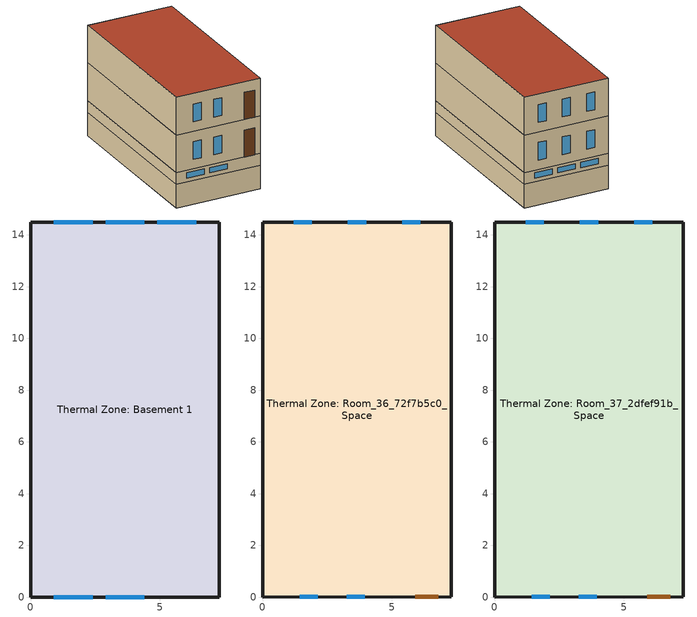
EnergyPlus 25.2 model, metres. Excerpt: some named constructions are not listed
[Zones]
Thermal Zone: Basement 1
 floor foundation (DupTrip_BasementFloor): 7.3,14.5 7.3,0 0,0 0,14.5 z-2
 wall outside (Surface 3 c tbd): 0,0 7.3,0 z0:1
 wall outside (Surface 4 c tbd): 0,14.5 0,0 z0:1
 wall outside (Surface 5 c tbd): 7.3,14.5 0,14.5 z0:1
 wall outside (Surface 6 c tbd): 7.3,0 7.3,14.5 z0:1
 wall foundation (DupTrip_pre1945_BasementWall 1): 7.3,14.5 0,14.5 0,0 7.3,0 7.3,14.5 z-2:0
 window (DupTrip_Window_old-construction): 2.9,0 4.4,0 / 0.9,0 2.4,0 / 4.4,14.5 2.9,14.5 / 2.4,14.5 0.9,14.5 / 6.4,14.5 4.9,14.5 z0.34:0.79
Thermal Zone: Room_36_72f7b5c0_Space
 floor to Thermal Zone: Basement 1 (DupTrip_IntFloor): 7.3,14.5 7.3,0 0,0 0,14.5 z1
 wall outside (Room_36_72f7b5c0..Face2 c tbd): 0,14.5 0,0 z1:4.2
 wall outside (Room_36_72f7b5c0..Face3 c tbd): 0,0 7.3,0 z1:4.2
 wall outside (Room_36_72f7b5c0..Face4 c tbd): 7.3,0 7.3,14.5 z1:4.2
 wall outside (Room_36_72f7b5c0..Face5 c tbd): 7.3,14.5 0,14.5 z1:4.2
 window (DupTrip_Window_old-construction): 1.44,0 2.14,0 / 3.25,0 3.95,0 / 1.9,14.5 1.2,14.5 / 6.1,14.5 5.4,14.5 / 4,14.5 3.3,14.5 z1.8:3.3
 door (DupTrip_Door_old-construction): 5.9,0 6.8,0 z1:3.3
Thermal Zone: Room_37_2dfef91b_Space
 floor to Thermal Zone: Room_36_72f7b5c0_Space (DupTrip_IntFloor): 7.3,14.5 7.3,0 0,0 0,14.5 z4.2
 wall outside (Room_37_2dfef91b..Face2 c tbd): 0,14.5 0,0 z4.2:7.4
 wall outside (Room_37_2dfef91b..Face3 c tbd): 0,0 7.3,0 z4.2:7.4
 wall outside (Room_37_2dfef91b..Face4 c tbd): 7.3,0 7.3,14.5 z4.2:7.4
 wall outside (Room_37_2dfef91b..Face5 c tbd): 7.3,14.5 0,14.5 z4.2:7.4
 window (DupTrip_Window_old-construction): 1.44,0 2.14,0 / 3.25,0 3.95,0 / 1.9,14.5 1.2,14.5 / 6.1,14.5 5.4,14.5 / 4,14.5 3.3,14.5 z5:6.5
 door (DupTrip_Door_old-construction): 5.9,0 6.8,0 z4.2:6.5
 roof outside (Room_37_2dfef91b..Face1 c tbd): 0,0 7.3,0 7.3,14.5 0,14.5 z7.4
[Material] Roughness=Smooth; Thermal Absorptance=0.9
Name | Thickness {m} | Conductivity {W/m-K} | Density {kg/m3} | Specific Heat {J/kg-K} | Solar Absorptance | Visible Absorptance
Gypsum Board; Gypsum Board 1 | 0.0127 | 0.16 | 800 | 1090 | 0.3 | 0.5
Plywood; Plywood 1 | 0.0159 | 0.12 | 544 | 1210 | 0.7 | 0.7
Wood Flooring | 0.019 | 0.17 | 700 | 1630 | 0.5 | 0.2
Wood frame roof 2x10 uninsulated | 0.235 | 1.1557 | 80.994 | 1621.88 | 0.7 | 0.7
[Construction]
DupTrip_IntCeiling: Gypsum Board, Wood frame roof 2x10 uninsulated, Plywood 1, Wood Flooring
DupTrip_IntCeiling 1: Gypsum Board 1, Wood frame roof 2x10 uninsulated, Plywood, Wood Flooring
[Schedule:Compact]
Duplex_ExteriorLighting: Through: 01/01, For: AllDays, Until: 01:00, 0, Until: 07:00, 0.75, Until: 17:00, 0, Until: 18:00, 0.736442, Until: 24:00, 0.75, Through: 01/02, For: AllDays, Until: 07:00, 0.75, Until: 17:00, 0, Until: 24:00, 0.75, Through: 01/03, For: AllDays, Until: 07:00, 0.75, Until: 17:00, 0, Until: 24:00, 0.75, Through: 01/04, For: AllDays, Until: 07:00, 0.75, Until: 17:00, 0, Until: 24:00, 0.75, Through: 01/05, For: AllDays, Until: 07:00, 0.75, Until: 17:00, 0, Until: 24:00, 0.75, Through: 01/06, For: AllDays, Until: 07:00, 0.75, Until: 17:00, 0, Until: 24:00, 0.75, Through: 01/07, For: AllDays, Until: 07:00, 0.75, Until: 17:00, 0, Until: 24:00, 0.75, Through: 01/08, For: AllDays, Until: 07:00, 0.75, Until: 17:00, 0, Until: 18:00, 0.736442, Until: 24:00, 0.75, Through: 01/09, For: AllDays, Until: 07:00, 0.75, Until: 17:00, 0, Until: 24:00, 0.75, Through: 01/10, For: AllDays, Until: 07:00, 0.75, Until: 17:00, 0, Until: 24:00, 0.75, Through: 01/11, For: AllDays, Until: 07:00, 0.75, Until: 17:00, 0, Until: 24:00, 0.75, Through: 01/12, For: AllDays, Until: 07:00, 0.75, Until: 17:00, 0, Until: 24:00, 0.75, Through: 01/13, For: AllDays, Until: 07:00, 0.75, Until: 17:00, 0, Until: 24:00, 0.75, Through: 01/14, For: AllDays, Until: 07:00, 0.75, Until: 17:00, 0, Until: 24:00, 0.75, Through: 01/15, For: AllDays, Until: 07:00, 0.75, Until: 17:00, 0, Until: 18:00, 0.736442, Until: 24:00, 0.75, Through: 01/16, For: AllDays, Until: 07:00, 0.75, Until: 17:00, 0, Until: 24:00, 0.75, Through: 01/17, For: AllDays, Until: 07:00, 0.75, Until: 17:00, 0, Until: 24:00, 0.75, Through: 01/18, For: AllDays, Until: 07:00, 0.75, Until: 17:00, 0, Until: 24:00, 0.75, Through: 01/19, For: AllDays, Until: 07:00, 0.75, Until: 17:00, 0, Until: 24:00, 0.75, Through: 01/20, For: AllDays, Until: 07:00, 0.75, Until: 17:00, 0, Until: 24:00, 0.75, Through: 01/21, For: AllDays, Until: 07:00, 0.75, Until: 17:00, 0, Until: 24:00, 0.75, Through: 01/22, For: AllDays, Until: 07:00, 0.75, Until: 17:00, 0, Until: 18:00, 0.736442, Until: 24:00, 0.75, Through: 01/23, For: AllDays, Until: 07:00, 0.75, Until: 17:00, 0, Until: 24:00, 0.75, Through: 01/24, For: AllDays, Until: 07:00, 0.75, Until: 17:00, 0, Until: 24:00, 0.75, Through: 01/25, For: AllDays, Until: 07:00, 0.75, Until: 17:00, 0, Until: 24:00, 0.75, Through: 01/26, For: AllDays, Until: 07:00, 0.75, Until: 17:00, 0, Until: 24:00, 0.75, Through: 01/27, For: AllDays, Until: 07:00, 0.75, Until: 17:00, 0, Until: 24:00, 0.75, Through: 01/28, For: AllDays, Until: 07:00, 0.75, Until: 17:00, 0, Until: 24:00, 0.75, Through: 01/29, For: AllDays, Until: 07:00, 0.75, Until: 17:00, 0, Until: 18:00, 0.736442, Until: 24:00, 0.75, Through: 01/30, For: AllDays, Until: 07:00, 0.75, Until: 17:00, 0, Until: 24:00, 0.75, Through: 01/31, For: AllDays, Until: 07:00, 0.75, Until: 17:00, 0, Until: 24:00, 0.75, Through: 02/01, For: AllDays, Until: 07:00, 0.75, Until: 17:00, 0, Until: 24:00, 0.75, Through: 02/02, For: AllDays, Until: 07:00, 0.75, Until: 17:00, 0, Until: 24:00, 0.75, Through: 02/03, For: AllDays, Until: 07:00, 0.75, Until: 17:00, 0, Until: 18:00, 0.728822, Until: 24:00, 0.75, Through: 02/04, For: AllDays, Until: 07:00, 0.75, Until: 17:00, 0, Until: 24:00, 0.75, Through: 02/05, For: AllDays, Until: 07:00, 0.75, Until: 17:00, 0, Until: 18:00, 0.695346, Until: 19:00, 0.731525, Until: 24:00, 0.75, Through: 02/06, For: AllDays, Until: 07:00, 0.75, Until: 17:00, 0, Until: 24:00, 0.75, Through: 02/07, For: AllDays, Until: 07:00, 0.75, Until: 17:00, 0, Until: 24:00, 0.75, Through: 02/08, For: AllDays, Until: 07:00, 0.75, Until: 17:00, 0, Until: 24:00, 0.75, Through: 02/09, For: AllDays, Until: 07:00, 0.75, Until: 17:00, 0, Until: 24:00, 0.75, Through: 02/10, For: AllDays, Until: 07:00, 0.75, Until: 17:00, 0, Until: 18:00, 0.728822, Until: 24:00, 0.75, Through: 02/11, For: AllDays, Until: 07:00, 0.75, Until: 17:00, 0, Until: 24:00, 0.75, Through: 02/12, For: AllDays, Until: 07:00, 0.75, Until: 17:00, 0, Until: 18:00, 0.695346, Until: 19:00, 0.731525, Until: 24:00, 0.75, Through: 02/13, For: AllDays, Until: 07:00, 0.75, Until: 17:00, 0, Until: 24:00, 0.75, Through: 02/14, For: AllDays, Until: 07:00, 0.75, Until: 17:00, 0, Until: 24:00, 0.75, Through: 02/15, For: AllDays, Until: 07:00, 0.75, Until: 17:00, 0, Until: 24:00, 0.75, Through: 02/16, For: AllDays, Until: 07:00, 0.75, Until: 17:00, 0, Until: 24:00, 0.75, Through: 02/17, For: AllDays, Until: 07:00, 0.75, Until: 17:00, 0, Until: 18:00, 0.728822, Until: 24:00, 0.75, Through: 02/18, For: AllDays, Until: 07:00, 0.75, Until: 17:00, 0, Until: 24:00, 0.75, Through: 02/19, For: AllDays, Until: 07:00, 0.75, Until: 17:00, 0, Until: 18:00, 0.695346, Until: 19:00, 0.731525, Until: 24:00, 0.75, Through: 02/20, For: AllDays, Until: 07:00, 0.75, Until: 17:00, 0, Until: 24:00, 0.75, Through: 02/21, For: AllDays, Until: 07:00, 0.75, Until: 17:00, 0, Until: 24:00, 0.75, Through: 02/22, For: AllDays, Until: 07:00, 0.75, Until: 17:00, 0, Until: 24:00, 0.75, Through: 02/23, For: AllDays, Until: 07:00, 0.75, Until: 17:00, 0, Until: 24:00, 0.75, Through: 02/24, For: AllDays, Until: 07:00, 0.75, Until: 17:00, 0, Until: 18:00, 0.728822, Until: 24:00, 0.75, Through: 02/25, For: AllDays, Until: 07:00, 0.75, Until: 17:00, 0, Until: 24:00, 0.75, Through: 02/26, For: AllDays, Until: 07:00, 0.75, Until: 17:00, 0, Until: 18:00, 0.695346, Until: 19:00, 0.731525, Until: 24:00, 0.75, Through: 02/27, For: AllDays, Until: 07:00, 0.75, Until: 17:00, 0, Until: 24:00, 0.75, Through: 02/28, For: AllDays, Until: 07:00, 0.75, Until: 17:00, 0, Until: 24:00, 0.75, Through: 03/01, For: AllDays, Until: 06:00, 0.75, Until: 18:00, 0, Until: 24:00, 0.75, Through: 03/02, For: AllDays, Until: 06:00, 0.75, Until: 18:00, 0, Until: 24:00, 0.75, Through: 03/03, For: AllDays, Until: 06:00, 0.75, Until: 18:00, 0, Until: 24:00, 0.75, Through: 03/04, For: AllDays, Until: 06:00, 0.75, Until: 18:00, 0, Until: 24:00, 0.75, Through: 03/05, For: AllDays, Until: 06:00, 0.75, Until: 18:00, 0, Until: 24:00, 0.75, Through: 03/06, For: AllDays, Until: 06:00, 0.75, Until: 18:00, 0, Until: 24:00, 0.75, Through: 03/07, For: AllDays, Until: 06:00, 0.75, Until: 18:00, 0, Until: 24:00, 0.75, Through: 03/08, For: AllDays, Until: 06:00, 0.75, Until: 18:00, 0, Until: 24:00, 0.75, Through: 03/09, For: AllDays, Until: 06:00, 0.75, Until: 18:00, 0, Until: 24:00, 0.75, Through: 03/10, For: AllDays, Until: 06:00, 0.75, Until: 18:00, 0, Until: 24:00, 0.75, Through: 03/11, For: AllDays, Until: 06:00, 0.75, Until: 18:00, 0, Until: 24:00, 0.75, Through: 03/12, For: AllDays, Until: 06:00, 0.75, Until: 18:00, 0, Until: 24:00, 0.75, Through: 03/13, For: AllDays, Until: 06:00, 0.75, Until: 18:00, 0, Until: 24:00, 0.75, Through: 03/14, For: AllDays, Until: 06:00, 0.75, Until: 18:00, 0, Until: 24:00, 0.75, Through: 03/15, For: AllDays, Until: 06:00, 0.75, Until: 18:00, 0, Until: 24:00, 0.75, Through: 03/16, For: AllDays, Until: 06:00, 0.75, Until: 18:00, 0, Until: 24:00, 0.75, Through: 03/17, For: AllDays, Until: 06:00, 0.75, Until: 18:00, 0, Until: 24:00, 0.75, Through: 03/18, For: AllDays, Until: 06:00, 0.75, Until: 18:00, 0, Until: 24:00, 0.75, Through: 03/19, For: AllDays, Until: 06:00, 0.75, Until: 18:00, 0, Until: 24:00, 0.75, Through: 03/20, For: AllDays, Until: 06:00, 0.75, Until: 18:00, 0, Until: 24:00, 0.75, Through: 03/21, For: AllDays, Until: 06:00, 0.75, Until: 18:00, 0, Until: 24:00, 0.75, Through: 03/22, For: AllDays, Until: 06:00, 0.75, Until: 18:00, 0, Until: 24:00, 0.75, Through: 03/23, For: AllDays, Until: 06:00, 0.75, Until: 18:00, 0, Until: 24:00, 0.75, Through: 03/24, For: AllDays, Until: 06:00, 0.75, Until: 18:00, 0, Until: 24:00, 0.75, Through: 03/25, For: AllDays, Until: 06:00, 0.75, Until: 18:00, 0, Until: 24:00, 0.75, Through: 03/26, For: AllDays, Until: 06:00, 0.75, Until: 18:00, 0, Until: 24:00, 0.75, Through: 03/27, For: AllDays, Until: 06:00, 0.75, Until: 18:00, 0, Until: 24:00, 0.75, Through: 03/28, For: AllDays, Until: 06:00, 0.75, Until: 18:00, 0, Until: 24:00, 0.75, Through: 03/29, For: AllDays, Until: 06:00, 0.75, Until: 18:00, 0, Until: 24:00, 0.75, Through: 03/30, For: AllDays, Until: 06:00, 0.75, Until: 18:00, 0, Until: 24:00, 0.75, Through: 03/31, For: AllDays, Until: 06:00, 0.75, Until: 18:00, 0, Until: 24:00, 0.75, Through: 04/01, For: AllDays, Until: 06:00, 0.75, Until: 18:00, 0, Until: 24:00, 0.75, Through: 04/02, For: AllDays, Until: 06:00, 0.75, Until: 18:00, 0, Until: 24:00, 0.75, Through: 04/03, For: AllDays, Until: 06:00, 0.75, Until: 18:00, 0, Until: 24:00, 0.75, Through: 04/04, For: AllDays, Until: 06:00, 0.75, Until: 18:00, 0, Until: 24:00, 0.75, Through: 04/05, For: AllDays, Until: 06:00, 0.75, Until: 18:00, 0, Until: 24:00, 0.75, Through: 04/06, For: AllDays, Until: 06:00, 0.75, Until: 18:00, 0, Until: 24:00, 0.75, Through: 04/07, For: AllDays, Until: 06:00, 0.75, Until: 18:00, 0, Until: 24:00, 0.75, Through: 04/08, For: AllDays, Until: 06:00, 0.75, Until: 18:00, 0, Until: 24:00, 0.75, Through: 04/09, For: AllDays, Until: 06:00, 0.75, Until: 18:00, 0, Until: 24:00, 0.75, Through: 04/10, For: AllDays, Until: 06:00, 0.75, Until: 18:00, 0, Until: 24:00, 0.75, Through: 04/11, For: AllDays, Until: 06:00, 0.75, Until: 18:00, 0, Until: 24:00, 0.75, Through: 04/12, For: AllDays, Until: 06:00, 0.75, Until: 18:00, 0, Until: 24:00, 0.75, Through: 04/13, For: AllDays, Until: 06:00, 0.75, Until: 18:00, 0, Until: 24:00, 0.75, Through: 04/14, For: AllDays, Until: 06:00, 0.75, Until: 18:00, 0, Until: 24:00, 0.75, Through: 04/15, For: AllDays, Until: 06:00, 0.75, Until: 18:00, 0, Until: 24:00, 0.75, Through: 04/16, For: AllDays, Until: 06:00, 0.75, Until: 18:00, 0, Until: 24:00, 0.75, Through: 04/17, For: AllDays, Until: 06:00, 0.75, Until: 18:00, 0, Until: 24:00, 0.75, Through: 04/18, For: AllDays, Until: 06:00, 0.75, Until: 18:00, 0, Until: 24:00, 0.75, Through: 04/19, For: AllDays, Until: 06:00, 0.75, Until: 18:00, 0, Until: 24:00, 0.75, Through: 04/20, For: AllDays, Until: 06:00, 0.75, Until: 18:00, 0, Until: 24:00, 0.75, Through: 04/21, For: AllDays, Until: 06:00, 0.75, Until: 18:00, 0, Until: 24:00, 0.75, Through: 04/22, For: AllDays, Until: 06:00, 0.75, Until: 18:00, 0, Until: 24:00, 0.75, Through: 04/23, For: AllDays, Until: 06:00, 0.75, Until: 18:00, 0, Until: 24:00, 0.75, Through: 04/24, For: AllDays, Until: 06:00, 0.75, Until: 18:00, 0, Until: 24:00, 0.75, Through: 04/25, For: AllDays, Until: 06:00, 0.75, Until: 18:00, 0, Until: 24:00, 0.75, Through: 04/26, For: AllDays, Until: 06:00, 0.75, Until: 18:00, 0, Until: 24:00, 0.75, Through: 04/27, For: AllDays, Until: 06:00, 0.75, Until: 18:00, 0, Until: 24:00, 0.75, Through: 04/28, For: AllDays, Until: 06:00, 0.75, Until: 18:00, 0, Until: 24:00, 0.75, Through: 04/29, For: AllDays, Until: 06:00, 0.75, Until: 18:00, 0, Until: 24:00, 0.75, Through: 04/30, For: AllDays, Until: 06:00, 0.75, Until: 18:00, 0, Until: 24:00, 0.75, Through: 05/01, For: AllDays, Until: 05:00, 0.75, Until: 20:00, 0, Until: 24:00, 0.75, Through: 05/02, For: AllDays, Until: 05:00, 0.75, Until: 20:00, 0, Until: 24:00, 0.75, Through: 05/03, For: AllDays, Until: 05:00, 0.75, Until: 20:00, 0, Until: 24:00, 0.75, Through: 05/04, For: AllDays, Until: 05:00, 0.75, Until: 20:00, 0, Until: 24:00, 0.75, Through: 05/05, For: AllDays, Until: 05:00, 0.75, Until: 20:00, 0, Until: 24:00, 0.75, Through: 05/06, For: AllDays, Until: 05:00, 0.75, Until: 20:00, 0, Until: 24:00, 0.75, Through: 05/07, For: AllDays, Until: 05:00, 0.75, Until: 20:00, 0, Until: 24:00, 0.75, Through: 05/08, For: AllDays, Until: 05:00, 0.75, Until: 20:00, 0, Until: 24:00, 0.75, Through: 05/09, For: AllDays, Until: 05:00, 0.75, Until: 20:00, 0, Until: 24:00, 0.75, Through: 05/10, For: AllDays, Until: 05:00, 0.75, Until: 20:00, 0, Until: 24:00, 0.75, Through: 05/11, For: AllDays, Until: 05:00, 0.75, Until: 20:00, 0, Until: 24:00, 0.75, Through: 05/12, For: AllDays, Until: 05:00, 0.75, Until: 20:00, 0, Until: 24:00, 0.75, Through: 05/13, For: AllDays, Until: 05:00, 0.75, Until: 20:00, 0, Until: 24:00, 0.75, Through: 05/14, For: AllDays, Until: 05:00, 0.75, Until: 20:00, 0, Until: 24:00, 0.75, Through: 05/15, For: AllDays, Until: 05:00, 0.75, Until: 20:00, 0, Until: 24:00, 0.75, Through: 05/16, For: AllDays, Until: 05:00, 0.75, Until: 20:00, 0, Until: 24:00, 0.75, Through: 05/17, For: AllDays, Until: 05:00, 0.75, Until: 20:00, 0, Until: 24:00, 0.75, Through: 05/18, For: AllDays, Until: 05:00, 0.75, Until: 20:00, 0, Until: 24:00, 0.75, Through: 05/19, For: AllDays, Until: 05:00, 0.75, Until: 20:00, 0, Until: 24:00, 0.75, Through: 05/20, For: AllDays, Until: 05:00, 0.75, Until: 20:00, 0, Until: 24:00, 0.75, Through: 05/21, For: AllDays, Until: 05:00, 0.75, Until: 20:00, 0, Until: 24:00, 0.75, Through: 05/22, For: AllDays, Until: 05:00, 0.75, Until: 20:00, 0, Until: 24:00, 0.75, Through: 05/23, For: AllDays, Until: 05:00, 0.75, Until: 20:00, 0, Until: 24:00, 0.75, Through: 05/24, For: AllDays, Until: 05:00, 0.75, Until: 20:00, 0, Until: 24:00, 0.75, Through: 05/25, For: AllDays, Until: 05:00, 0.75, Until: 20:00, 0, Until: 24:00, 0.75, Through: 05/26, For: AllDays, Until: 05:00, 0.75, Until: 20:00, 0, Until: 24:00, 0.75, Through: 05/27, For: AllDays, Until: 05:00, 0.75, Until: 20:00, 0, Until: 24:00, 0.75, Through: 05/28, For: AllDays, Until: 05:00, 0.75, Until: 20:00, 0, Until: 24:00, 0.75, Through: 05/29, For: AllDays, Until: 05:00, 0.75, Until: 20:00, 0, Until: 24:00, 0.75, Through: 05/30, For: AllDays, Until: 05:00, 0.75, Until: 20:00, 0, Until: 24:00, 0.75, Through: 05/31, For: AllDays, Until: 05:00, 0.75, Until: 20:00, 0, Until: 24:00, 0.75, Through: 06/01, For: AllDays, Until: 05:00, 0.75, Until: 20:00, 0, Until: 24:00, 0.75, Through: 06/02, For: AllDays, Until: 05:00, 0.75, Until: 20:00, 0, Until: 24:00, 0.75, Through: 06/03, For: AllDays, Until: 05:00, 0.75, Until: 20:00, 0, Until: 24:00, 0.75, Through: 06/04, For: AllDays, Until: 05:00, 0.75, Until: 20:00, 0, Until: 24:00, 0.75, Through: 06/05, For: AllDays, Until: 05:00, 0.75, Until: 20:00, 0, Until: 24:00, 0.75, Through: 06/06, For: AllDays, Until: 05:00, 0.75, Until: 20:00, 0, Until: 24:00, 0.75, Through: 06/07, For: AllDays, Until: 05:00, 0.75, Until: 20:00, 0, Until: 24:00, 0.75, Through: 06/08, For: AllDays, Until: 05:00, 0.75, Until: 20:00, 0, Until: 24:00, 0.75, Through: 06/09, For: AllDays, Until: 05:00, 0.75, Until: 20:00, 0, Until: 24:00, 0.75, Through: 06/10, For: AllDays, Until: 05:00, 0.75, Until: 20:00, 0, Until: 24:00, 0.75, Through: 06/11, For: AllDays, Until: 05:00, 0.75, Until: 20:00, 0, Until: 24:00, 0.75, Through: 06/12, For: AllDays, Until: 05:00, 0.75, Until: 20:00, 0, Until: 24:00, 0.75, Through: 06/13, For: AllDays, Until: 05:00, 0.75, Until: 20:00, 0, Until: 24:00, 0.75, Through: 06/14, For: AllDays, Until: 05:00, 0.75, Until: 20:00, 0, Until: 24:00, 0.75, Through: 06/15, For: AllDays, Until: 05:00, 0.75, Until: 20:00, 0, Until: 24:00, 0.75, Through: 06/16, For: AllDays, Until: 05:00, 0.75, Until: 20:00, 0, Until: 24:00, 0.75, Through: 06/17, For: AllDays, Until: 05:00, 0.75, Until: 20:00, 0, Until: 24:00, 0.75, Through: 06/18, For: AllDays, Until: 05:00, 0.75, Until: 20:00, 0, Until: 24:00, 0.75, Through: 06/19, For: AllDays, Until: 05:00, 0.75, Until: 20:00, 0, Until: 24:00, 0.75, Through: 06/20, For: AllDays, Until: 05:00, 0.75, Until: 20:00, 0, Until: 24:00, 0.75, Through: 06/21, For: AllDays, Until: 05:00, 0.75, Until: 20:00, 0, Until: 24:00, 0.75, Through: 06/22, For: AllDays, Until: 05:00, 0.75, Until: 20:00, 0, Until: 24:00, 0.75, Through: 06/23, For: AllDays, Until: 05:00, 0.75, Until: 20:00, 0, Until: 24:00, 0.75, Through: 06/24, For: AllDays, Until: 05:00, 0.75, Until: 20:00, 0, Until: 24:00, 0.75, Through: 06/25, For: AllDays, Until: 05:00, 0.75, Until: 20:00, 0, Until: 24:00, 0.75, Through: 06/26, For: AllDays, Until: 05:00, 0.75, Until: 20:00, 0, Until: 24:00, 0.75, Through: 06/27, For: AllDays, Until: 05:00, 0.75, Until: 20:00, 0, Until: 24:00, 0.75, Through: 06/28, For: AllDays, Until: 05:00, 0.75, Until: 20:00, 0, Until: 24:00, 0.75, Through: 06/29, For: AllDays, Until: 05:00, 0.75, Until: 20:00, 0, Until: 24:00, 0.75, Through: 06/30, For: AllDays, Until: 05:00, 0.75, Until: 20:00, 0, Until: 24:00, 0.75, Through: 07/01, For: AllDays, Until: 05:00, 0.75, Until: 20:00, 0, Until: 24:00, 0.75, Through: 07/02, For: AllDays, Until: 05:00, 0.75, Until: 20:00, 0, Until: 24:00, 0.75, Through: 07/03, For: AllDays, Until: 05:00, 0.75, Until: 20:00, 0, Until: 24:00, 0.75, Through: 07/04, For: AllDays, Until: 05:00, 0.75, Until: 20:00, 0, Until: 24:00, 0.75, Through: 07/05, For: AllDays, Until: 05:00, 0.75, Until: 20:00, 0, Until: 24:00, 0.75, Through: 07/06, For: AllDays, Until: 05:00, 0.75, Until: 20:00, 0, Until: 24:00, 0.75, Through: 07/07, For: AllDays, Until: 05:00, 0.75, Until: 20:00, 0, Until: 24:00, 0.75, Through: 07/08, For: AllDays, Until: 05:00, 0.75, Until: 20:00, 0, Until: 24:00, 0.75, Through: 07/09, For: AllDays, Until: 05:00, 0.75, Until: 20:00, 0, Until: 24:00, 0.75, Through: 07/10, For: AllDays, Until: 05:00, 0.75, Until: 20:00, 0, Until: 24:00, 0.75, Through: 07/11, For: AllDays, Until: 05:00, 0.75, Until: 20:00, 0, Until: 24:00, 0.75, Through: 07/12, For: AllDays, Until: 05:00, 0.75, Until: 20:00, 0, Until: 24:00, 0.75, Through: 07/13, For: AllDays, Until: 05:00, 0.75, Until: 20:00, 0, Until: 24:00, 0.75, Through: 07/14, For: AllDays, Until: 05:00, 0.75, Until: 20:00, 0, Until: 24:00, 0.75, Through: 07/15, For: AllDays, Until: 05:00, 0.75, Until: 20:00, 0, Until: 24:00, 0.75, Through: 07/16, For: AllDays, Until: 05:00, 0.75, Until: 20:00, 0, Until: 24:00, 0.75, Through: 07/17, For: AllDays, Until: 05:00, 0.75, Until: 20:00, 0, Until: 24:00, 0.75, Through: 07/18, For: AllDays, Until: 05:00, 0.75, Until: 20:00, 0, Until: 24:00, 0.75, Through: 07/19, For: AllDays, Until: 05:00, 0.75, Until: 20:00, 0, Until: 24:00, 0.75, Through: 07/20, For: AllDays, Until: 05:00, 0.75, Until: 20:00, 0, Until: 24:00, 0.75, Through: 07/21, For: AllDays, Until: 05:00, 0.75, Until: 20:00, 0, Until: 24:00, 0.75, Through: 07/22, For: AllDays, Until: 05:00, 0.75, Until: 20:00, 0, Until: 24:00, 0.75, Through: 07/23, For: AllDays, Until: 05:00, 0.75, Until: 20:00, 0, Until: 24:00, 0.75, Through: 07/24, For: AllDays, Until: 05:00, 0.75, Until: 20:00, 0, Until: 24:00, 0.75, Through: 07/25, For: AllDays, Until: 05:00, 0.75, Until: 20:00, 0, Until: 24:00, 0.75, Through: 07/26, For: AllDays, Until: 05:00, 0.75, Until: 20:00, 0, Until: 24:00, 0.75, Through: 07/27, For: AllDays, Until: 05:00, 0.75, Until: 20:00, 0, Until: 24:00, 0.75, Through: 07/28, For: AllDays, Until: 05:00, 0.75, Until: 20:00, 0, Until: 24:00, 0.75, Through: 07/29, For: AllDays, Until: 05:00, 0.75, Until: 20:00, 0, Until: 24:00, 0.75, Through: 07/30, For: AllDays, Until: 05:00, 0.75, Until: 20:00, 0, Until: 24:00, 0.75, Through: 07/31, For: AllDays, Until: 05:00, 0.75, Until: 20:00, 0, Until: 24:00, 0.75, Through: 08/01, For: AllDays, Until: 05:00, 0.75, Until: 20:00, 0, Until: 24:00, 0.75, Through: 08/02, For: AllDays, Until: 05:00, 0.75, Until: 20:00, 0, Until: 24:00, 0.75, Through: 08/03, For: AllDays, Until: 05:00, 0.75, Until: 20:00, 0, Until: 24:00, 0.75, Through: 08/04, For: AllDays, Until: 05:00, 0.75, Until: 20:00, 0, Until: 24:00, 0.75, Through: 08/05, For: AllDays, Until: 05:00, 0.75, Until: 20:00, 0, Until: 24:00, 0.75, Through: 08/06, For: AllDays, Until: 05:00, 0.75, Until: 20:00, 0, Until: 24:00, 0.75, Through: 08/07, For: AllDays, Until: 05:00, 0.75, Until: 20:00, 0, Until: 24:00, 0.75, Through: 08/08, For: AllDays, Until: 05:00, 0.75, Until: 20:00, 0, Until: 24:00, 0.75, Through: 08/09, For: AllDays, Until: 05:00, 0.75, Until: 20:00, 0, Until: 24:00, 0.75, Through: 08/10, For: AllDays, Until: 05:00, 0.75, Until: 20:00, 0, Until: 24:00, 0.75, Through: 08/11, For: AllDays, Until: 05:00, 0.75, Until: 20:00, 0, Until: 24:00, 0.75, Through: 08/12, For: AllDays, Until: 05:00, 0.75, Until: 20:00, 0, Until: 24:00, 0.75, Through: 08/13, For: AllDays, Until: 05:00, 0.75, Until: 20:00, 0, Until: 24:00, 0.75, Through: 08/14, For: AllDays, Until: 05:00, 0.75, Until: 20:00, 0, Until: 24:00, 0.75, Through: 08/15, For: AllDays, Until: 05:00, 0.75, Until: 20:00, 0, Until: 24:00, 0.75, Through: 08/16, For: AllDays, Until: 05:00, 0.75, Until: 20:00, 0, Until: 24:00, 0.75, Through: 08/17, For: AllDays, Until: 05:00, 0.75, Until: 20:00, 0, Until: 24:00, 0.75, Through: 08/18, For: AllDays, Until: 05:00, 0.75, Until: 20:00, 0, Until: 24:00, 0.75, Through: 08/19, For: AllDays, Until: 05:00, 0.75, Until: 20:00, 0, Until: 24:00, 0.75, Through: 08/20, For: AllDays, Until: 05:00, 0.75, Until: 20:00, 0, Until: 24:00, 0.75, Through: 08/21, For: AllDays, Until: 05:00, 0.75, Until: 20:00, 0, Until: 24:00, 0.75, Through: 08/22, For: AllDays, Until: 05:00, 0.75, Until: 20:00, 0, Until: 24:00, 0.75, Through: 08/23, For: AllDays, Until: 05:00, 0.75, Until: 20:00, 0, Until: 24:00, 0.75, Through: 08/24, For: AllDays, Until: 05:00, 0.75, Until: 20:00, 0, Until: 24:00, 0.75, Through: 08/25, For: AllDays, Until: 05:00, 0.75, Until: 20:00, 0, Until: 24:00, 0.75, Through: 08/26, For: AllDays, Until: 05:00, 0.75, Until: 20:00, 0, Until: 24:00, 0.75, Through: 08/27, For: AllDays, Until: 05:00, 0.75, Until: 20:00, 0, Until: 24:00, 0.75, Through: 08/28, For: AllDays, Until: 05:00, 0.75, Until: 20:00, 0, Until: 24:00, 0.75, Through: 08/29, For: AllDays, Until: 05:00, 0.75, Until: 20:00, 0, Until: 24:00, 0.75, Through: 08/30, For: AllDays, Until: 05:00, 0.75, Until: 20:00, 0, Until: 24:00, 0.75, Through: 08/31, For: AllDays, Until: 05:00, 0.75, Until: 20:00, 0, Until: 24:00, 0.75, Through: 09/01, For: AllDays, Until: 06:00, 0.75, Until: 18:00, 0, Until: 24:00, 0.75, Through: 09/02, For: AllDays, Until: 06:00, 0.75, Until: 18:00, 0, Until: 24:00, 0.75, Through: 09/03, For: AllDays, Until: 06:00, 0.75, Until: 18:00, 0, Until: 24:00, 0.75, Through: 09/04, For: AllDays, Until: 06:00, 0.75, Until: 18:00, 0, Until: 24:00, 0.75, Through: 09/05, For: AllDays, Until: 06:00, 0.75, Until: 18:00, 0, Until: 24:00, 0.75, Through: 09/06, For: AllDays, Until: 06:00, 0.75, Until: 18:00, 0, Until: 24:00, 0.75, Through: 09/07, For: AllDays, Until: 06:00, 0.75, Until: 18:00, 0, Until: 24:00, 0.75, Through: 09/08, For: AllDays, Until: 06:00, 0.75, Until: 18:00, 0, Until: 24:00, 0.75, Through: 09/09, For: AllDays, Until: 06:00, 0.75, Until: 18:00, 0, Until: 24:00, 0.75, Through: 09/10, For: AllDays, Until: 06:00, 0.75, Until: 18:00, 0, Until: 24:00, 0.75, Through: 09/11, For: AllDays, Until: 06:00, 0.75, Until: 18:00, 0, Until: 24:00, 0.75, Through: 09/12, For: AllDays, Until: 06:00, 0.75, Until: 18:00, 0, Until: 24:00, 0.75, Through: 09/13, For: AllDays, Until: 06:00, 0.75, Until: 18:00, 0, Until: 24:00, 0.75, Through: 09/14, For: AllDays, Until: 06:00, 0.75, Until: 18:00, 0, Until: 24:00, 0.75, Through: 09/15, For: AllDays, Until: 06:00, 0.75, Until: 18:00, 0, Until: 24:00, 0.75, Through: 09/16, For: AllDays, Until: 06:00, 0.75, Until: 18:00, 0, Until: 24:00, 0.75, Through: 09/17, For: AllDays, Until: 06:00, 0.75, Until: 18:00, 0, Until: 24:00, 0.75, Through: 09/18, For: AllDays, Until: 06:00, 0.75, Until: 18:00, 0, Until: 24:00, 0.75, Through: 09/19, For: AllDays, Until: 06:00, 0.75, Until: 18:00, 0, Until: 24:00, 0.75, Through: 09/20, For: AllDays, Until: 06:00, 0.75, Until: 18:00, 0, Until: 24:00, 0.75, Through: 09/21, For: AllDays, Until: 06:00, 0.75, Until: 18:00, 0, Until: 24:00, 0.75, Through: 09/22, For: AllDays, Until: 06:00, 0.75, Until: 18:00, 0, Until: 24:00, 0.75, Through: 09/23, For: AllDays, Until: 06:00, 0.75, Until: 18:00, 0, Until: 24:00, 0.75, Through: 09/24, For: AllDays, Until: 06:00, 0.75, Until: 18:00, 0, Until: 24:00, 0.75, Through: 09/25, For: AllDays, Until: 06:00, 0.75, Until: 18:00, 0, Until: 24:00, 0.75, Through: 09/26, For: AllDays, Until: 06:00, 0.75, Until: 18:00, 0, Until: 24:00, 0.75, Through: 09/27, For: AllDays, Until: 06:00, 0.75, Until: 18:00, 0, Until: 24:00, 0.75, Through: 09/28, For: AllDays, Until: 06:00, 0.75, Until: 18:00, 0, Until: 24:00, 0.75, Through: 09/29, For: AllDays, Until: 06:00, 0.75, Until: 18:00, 0, Until: 24:00, 0.75, Through: 09/30, For: AllDays, Until: 06:00, 0.75, Until: 18:00, 0, Until: 24:00, 0.75, Through: 10/01, For: AllDays, Until: 06:00, 0.75, Until: 18:00, 0, Until: 24:00, 0.75, Through: 10/02, For: AllDays, Until: 06:00, 0.75, Until: 18:00, 0, Until: 24:00, 0.75, Through: 10/03, For: AllDays, Until: 06:00, 0.75, Until: 18:00, 0, Until: 24:00, 0.75, Through: 10/04, For: AllDays, Until: 06:00, 0.75, Until: 18:00, 0, Until: 24:00, 0.75, Through: 10/05, For: AllDays, Until: 06:00, 0.75, Until: 18:00, 0, Until: 24:00, 0.75, Through: 10/06, For: AllDays, Until: 06:00, 0.75, Until: 18:00, 0, Until: 19:00, 0.725656, Until: 24:00, 0.75, Through: 10/07, For: AllDays, Until: 06:00, 0.75, Until: 18:00, 0, Until: 24:00, 0.75, Through: 10/08, For: AllDays, Until: 06:00, 0.75, Until: 18:00, 0, Until: 24:00, 0.75, Through: 10/09, For: AllDays, Until: 06:00, 0.75, Until: 18:00, 0, Until: 24:00, 0.75, Through: 10/10, For: AllDays, Until: 06:00, 0.75, Until: 18:00, 0, Until: 24:00, 0.75, Through: 10/11, For: AllDays, Until: 06:00, 0.75, Until: 18:00, 0, Until: 24:00, 0.75, Through: 10/12, For: AllDays, Until: 06:00, 0.75, Until: 18:00, 0, Until: 24:00, 0.75, Through: 10/13, For: AllDays, Until: 06:00, 0.75, Until: 18:00, 0, Until: 19:00, 0.725656, Until: 24:00, 0.75, Through: 10/14, For: AllDays, Until: 06:00, 0.75, Until: 18:00, 0, Until: 24:00, 0.75, Through: 10/15, For: AllDays, Until: 06:00, 0.75, Until: 18:00, 0, Until: 24:00, 0.75, Through: 10/16, For: AllDays, Until: 06:00, 0.75, Until: 18:00, 0, Until: 24:00, 0.75, Through: 10/17, For: AllDays, Until: 06:00, 0.75, Until: 18:00, 0, Until: 24:00, 0.75, Through: 10/18, For: AllDays, Until: 06:00, 0.75, Until: 18:00, 0, Until: 24:00, 0.75, Through: 10/19, For: AllDays, Until: 06:00, 0.75, Until: 18:00, 0, Until: 24:00, 0.75, Through: 10/20, For: AllDays, Until: 06:00, 0.75, Until: 18:00, 0, Until: 19:00, 0.725656, Until: 24:00, 0.75, Through: 10/21, For: AllDays, Until: 06:00, 0.75, Until: 18:00, 0, Until: 24:00, 0.75, Through: 10/22, For: AllDays, Until: 06:00, 0.75, Until: 18:00, 0, Until: 24:00, 0.75, Through: 10/23, For: AllDays, Until: 06:00, 0.75, Until: 18:00, 0, Until: 24:00, 0.75, Through: 10/24, For: AllDays, Until: 06:00, 0.75, Until: 18:00, 0, Until: 24:00, 0.75, Through: 10/25, For: AllDays, Until: 06:00, 0.75, Until: 18:00, 0, Until: 24:00, 0.75, Through: 10/26, For: AllDays, Until: 06:00, 0.75, Until: 18:00, 0, Until: 24:00, 0.75, Through: 10/27, For: AllDays, Until: 06:00, 0.75, Until: 18:00, 0, Until: 19:00, 0.725656, Until: 24:00, 0.75, Through: 10/28, For: AllDays, Until: 06:00, 0.75, Until: 18:00, 0, Until: 24:00, 0.75, Through: 10/29, For: AllDays, Until: 06:00, 0.75, Until: 18:00, 0, Until: 24:00, 0.75, Through: 10/30, For: AllDays, Until: 06:00, 0.75, Until: 18:00, 0, Until: 24:00, 0.75, Through: 10/31, For: AllDays, Until: 06:00, 0.75, Until: 18:00, 0, Until: 24:00, 0.75, Through: 11/01, For: AllDays, Until: 07:00, 0.75, Until: 17:00, 0, Until: 24:00, 0.75, Through: 11/02, For: AllDays, Until: 07:00, 0.75, Until: 17:00, 0, Until: 18:00, 0.719398, Until: 24:00, 0.75, Through: 11/03, For: AllDays, Until: 07:00, 0.75, Until: 17:00, 0, Until: 24:00, 0.75, Through: 11/04, For: AllDays, Until: 07:00, 0.75, Until: 17:00, 0, Until: 18:00, 0.742746, Until: 24:00, 0.75, Through: 11/05, For: AllDays, Until: 07:00, 0.75, Until: 17:00, 0, Until: 18:00, 0.713429, Until: 19:00, 0.684579, Until: 24:00, 0.75, Through: 11/06, For: AllDays, Until: 06:00, 0.75, Until: 07:00, 0.741767, Until: 17:00, 0, Until: 18:00, 0.742983, Until: 19:00, 0.728615, Until: 24:00, 0.75, Through: 11/07, For: AllDays, Until: 07:00, 0.75, Until: 17:00, 0, Until: 24:00, 0.75, Through: 11/08, For: AllDays, Until: 07:00, 0.75, Until: 17:00, 0, Until: 24:00, 0.75, Through: 11/09, For: AllDays, Until: 07:00, 0.75, Until: 17:00, 0, Until: 18:00, 0.719398, Until: 24:00, 0.75, Through: 11/10, For: AllDays, Until: 07:00, 0.75, Until: 17:00, 0, Until: 24:00, 0.75, Through: 11/11, For: AllDays, Until: 07:00, 0.75, Until: 17:00, 0, Until: 18:00, 0.742746, Until: 24:00, 0.75, Through: 11/12, For: AllDays, Until: 07:00, 0.75, Until: 17:00, 0, Until: 18:00, 0.713429, Until: 19:00, 0.684579, Until: 24:00, 0.75, Through: 11/13, For: AllDays, Until: 06:00, 0.75, Until: 07:00, 0.741767, Until: 17:00, 0, Until: 18:00, 0.742983, Until: 19:00, 0.728615, Until: 24:00, 0.75, Through: 11/14, For: AllDays, Until: 07:00, 0.75, Until: 17:00, 0, Until: 24:00, 0.75, Through: 11/15, For: AllDays, Until: 07:00, 0.75, Until: 17:00, 0, Until: 24:00, 0.75, Through: 11/16, For: AllDays, Until: 07:00, 0.75, Until: 17:00, 0, Until: 18:00, 0.719398, Until: 24:00, 0.75, Through: 11/17, For: AllDays, Until: 07:00, 0.75, Until: 17:00, 0, Until: 24:00, 0.75, Through: 11/18, For: AllDays, Until: 07:00, 0.75, Until: 17:00, 0, Until: 18:00, 0.742746, Until: 24:00, 0.75, Through: 11/19, For: AllDays, Until: 07:00, 0.75, Until: 17:00, 0, Until: 18:00, 0.713429, Until: 19:00, 0.684579, Until: 24:00, 0.75, Through: 11/20, For: AllDays, Until: 06:00, 0.75, Until: 07:00, 0.741767, Until: 17:00, 0, Until: 18:00, 0.742983, Until: 19:00, 0.728615, Until: 24:00, 0.75, Through: 11/21, For: AllDays, Until: 07:00, 0.75, Until: 17:00, 0, Until: 24:00, 0.75, Through: 11/22, For: AllDays, Until: 07:00, 0.75, Until: 17:00, 0, Until: 24:00, 0.75, Through: 11/23, For: AllDays, Until: 07:00, 0.75, Until: 17:00, 0, Until: 18:00, 0.719398, Until: 24:00, 0.75, Through: 11/24, For: AllDays, Until: 07:00, 0.75, Until: 17:00, 0, Until: 24:00, 0.75, Through: 11/25, For: AllDays, Until: 07:00, 0.75, Until: 17:00, 0, Until: 18:00, 0.742746, Until: 24:00, 0.75, Through: 11/26, For: AllDays, Until: 07:00, 0.75, Until: 17:00, 0, Until: 18:00, 0.713429, Until: 19:00, 0.684579, Until: 24:00, 0.75, Through: 11/27, For: AllDays, Until: 06:00, 0.75, Until: 07:00, 0.741767, Until: 17:00, 0, Until: 18:00, 0.742983, Until: 19:00, 0.728615, Until: 24:00, 0.75, Through: 11/28, For: AllDays, Until: 07:00, 0.75, Until: 17:00, 0, Until: 24:00, 0.75, Through: 11/29, For: AllDays, Until: 07:00, 0.75, Until: 17:00, 0, Until: 24:00, 0.75, Through: 11/30, For: AllDays, Until: 07:00, 0.75, Until: 17:00, 0, Until: 18:00, 0.719398, Until: 24:00, 0.75, Through: 12/01, For: AllDays, Until: 07:00, 0.75, Until: 17:00, 0, Until: 24:00, 0.75, Through: 12/02, For: AllDays, Until: 07:00, 0.75, Until: 17:00, 0, Until: 24:00, 0.75, Through: 12/03, For: AllDays, Until: 07:00, 0.75, Until: 17:00, 0, Until: 18:00, 0.744483, Until: 24:00, 0.75, Through: 12/04, For: AllDays, Until: 07:00, 0.75, Until: 17:00, 0, Until: 24:00, 0.75, Through: 12/05, For: AllDays, Until: 07:00, 0.75, Until: 17:00, 0, Until: 24:00, 0.75, Through: 12/06, For: AllDays, Until: 07:00, 0.75, Until: 17:00, 0, Until: 24:00, 0.75, Through: 12/07, For: AllDays, Until: 07:00, 0.75, Until: 17:00, 0, Until: 24:00, 0.75, Through: 12/08, For: AllDays, Until: 07:00, 0.75, Until: 17:00, 0, Until: 24:00, 0.75, Through: 12/09, For: AllDays, Until: 07:00, 0.75, Until: 17:00, 0, Until: 24:00, 0.75, Through: 12/10, For: AllDays, Until: 07:00, 0.75, Until: 17:00, 0, Until: 18:00, 0.744483, Until: 24:00, 0.75, Through: 12/11, For: AllDays, Until: 07:00, 0.75, Until: 17:00, 0, Until: 24:00, 0.75, Through: 12/12, For: AllDays, Until: 07:00, 0.75, Until: 17:00, 0, Until: 24:00, 0.75, Through: 12/13, For: AllDays, Until: 07:00, 0.75, Until: 17:00, 0, Until: 24:00, 0.75, Through: 12/14, For: AllDays, Until: 07:00, 0.75, Until: 17:00, 0, Until: 24:00, 0.75, Through: 12/15, For: AllDays, Until: 07:00, 0.75, Until: 17:00, 0, Until: 24:00, 0.75, Through: 12/16, For: AllDays, Until: 07:00, 0.75, Until: 17:00, 0, Until: 24:00, 0.75, Through: 12/17, For: AllDays, Until: 07:00, 0.75, Until: 17:00, 0, Until: 18:00, 0.744483, Until: 24:00, 0.75, Through: 12/18, For: AllDays, Until: 07:00, 0.75, Until: 17:00, 0, Until: 24:00, 0.75, Through: 12/19, For: AllDays, Until: 07:00, 0.75, Until: 17:00, 0, Until: 24:00, 0.75, Through: 12/20, For: AllDays, Until: 07:00, 0.75, Until: 17:00, 0, Until: 24:00, 0.75, Through: 12/21, For: AllDays, Until: 07:00, 0.75, Until: 17:00, 0, Until: 24:00, 0.75, Through: 12/22, For: AllDays, Until: 07:00, 0.75, Until: 17:00, 0, Until: 24:00, 0.75, Through: 12/23, For: AllDays, Until: 07:00, 0.75, Until: 17:00, 0, Until: 24:00, 0.75, Through: 12/24, For: AllDays, Until: 07:00, 0.75, Until: 17:00, 0, Until: 18:00, 0.744483, Until: 24:00, 0.75, Through: 12/25, For: AllDays, Until: 07:00, 0.75, Until: 17:00, 0, Until: 24:00, 0.75, Through: 12/26, For: AllDays, Until: 07:00, 0.75, Until: 17:00, 0, Until: 24:00, 0.75, Through: 12/27, For: AllDays, Until: 07:00, 0.75, Until: 17:00, 0, Until: 24:00, 0.75, Through: 12/28, For: AllDays, Until: 07:00, 0.75, Until: 17:00, 0, Until: 24:00, 0.75, Through: 12/29, For: AllDays, Until: 07:00, 0.75, Until: 17:00, 0, Until: 24:00, 0.75, Through: 12/30, For: AllDays, Until: 07:00, 0.75, Until: 17:00, 0, Until: 24:00, 0.75, Through: 12/31, For: AllDays, Until: 07:00, 0.75, Until: 17:00, 0, Until: 18:00, 0.744483, Until: 24:00, 0.75
